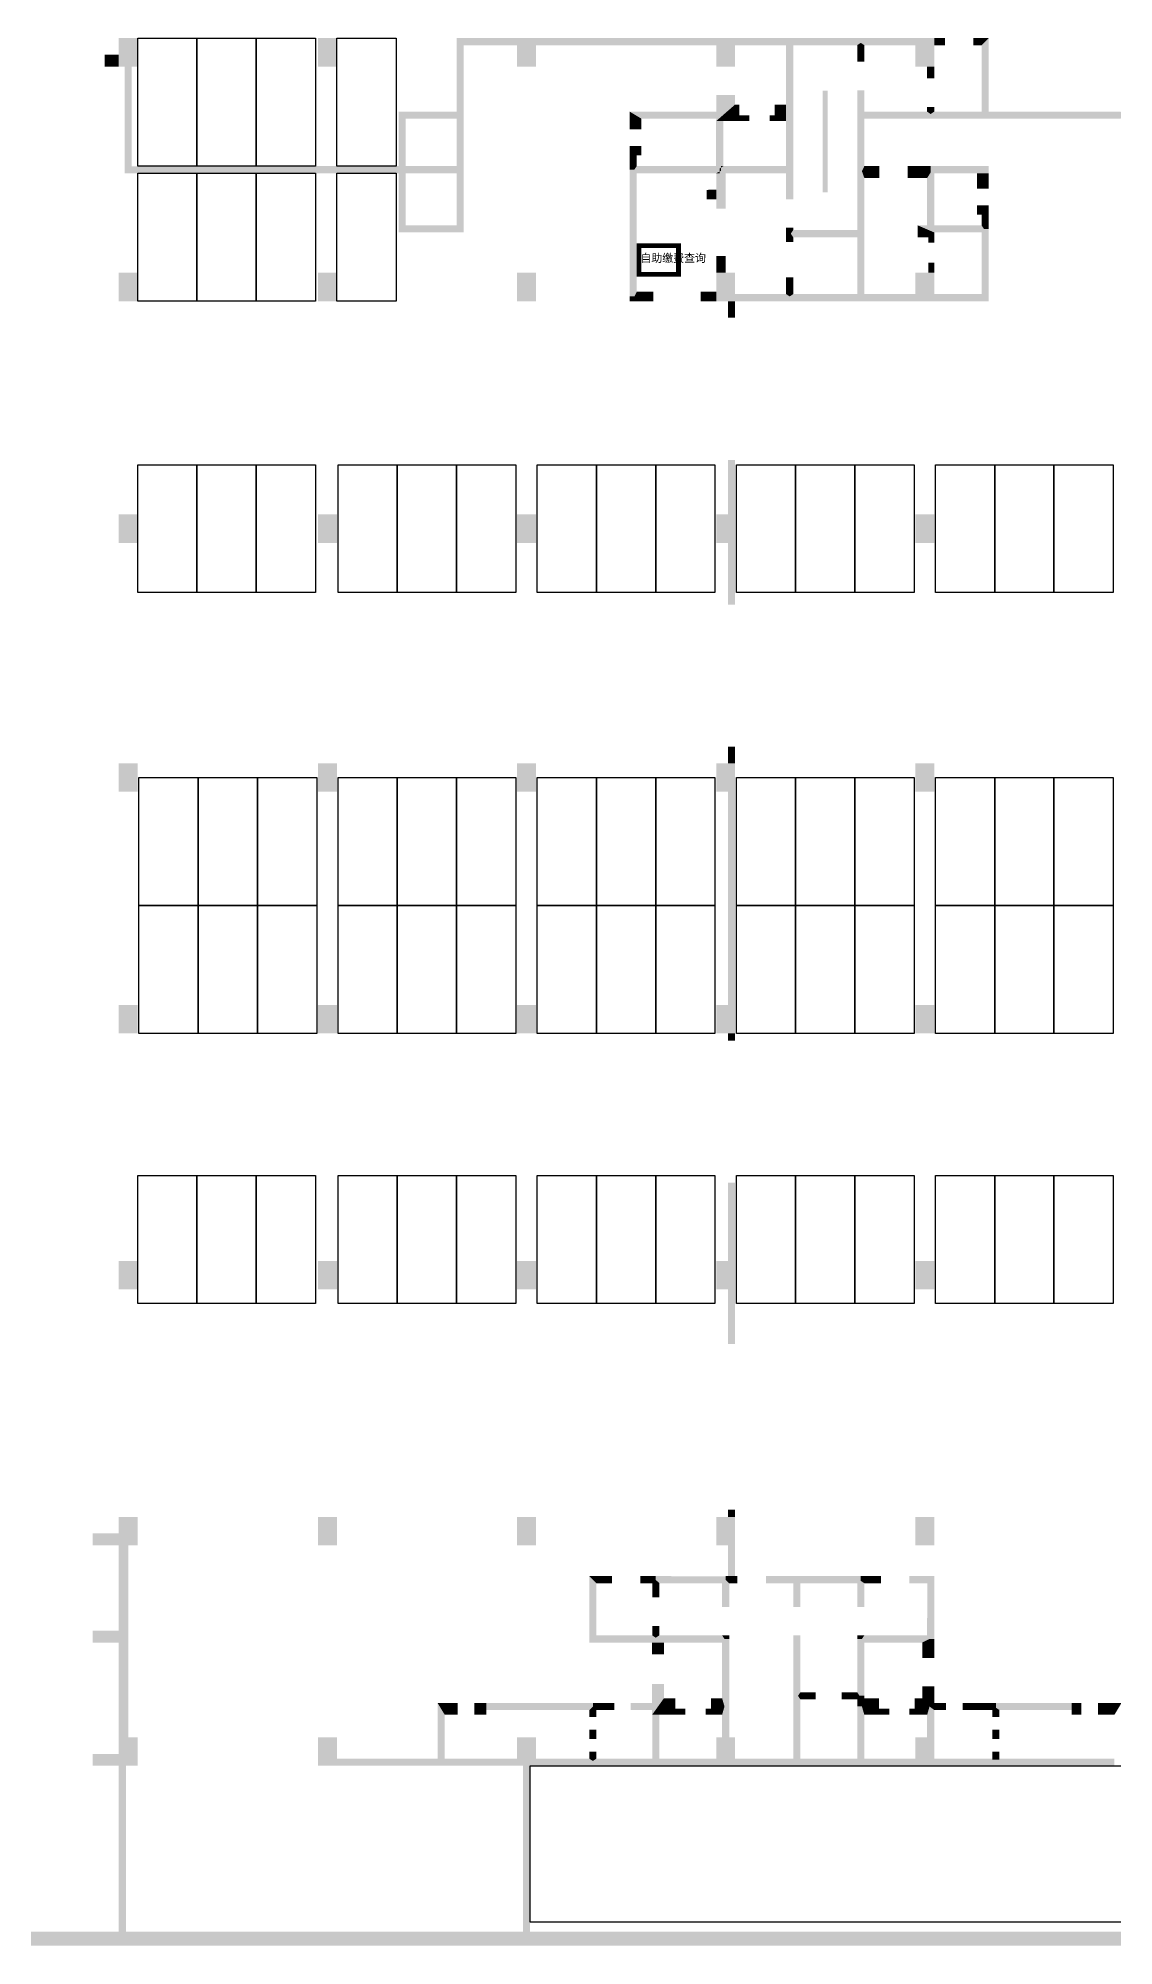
# Model space of a CAD drawing. Header units: inches. Extents: x 112.52 to 113.57, y 28.16 to 29.42.
# Drawn here: x 113.1318 to 113.3212, y 28.2239 to 28.56 of the extents above; entities that cross this region are included whole.
import ezdxf

# ---------------------------------------------------------------- set-up
doc = ezdxf.new("R2010")
doc.units = ezdxf.units.IN
doc.header["$MEASUREMENT"] = 0
doc.layers.add('0文字', color=253, linetype='Continuous', lineweight=25)
for name, color, linetype in [('PUB_HATCH', 253, 'Continuous'), ('坡道', 253, 'Continuous'), ('车位区域', 3, 'Continuous'), ('车库智能化缴费机位置', 210, 'Continuous')]:
    doc.layers.add(name, color=color, linetype=linetype)
doc.styles.get("Standard").update_dxf_attribs({"font": 'Arial.ttf'})

# ---------------------------------------------------------------- blocks, each defined once
blk = doc.blocks.new('cxjfj')
at = {"layer": '车库智能化缴费机位置', "color": 1, "const_width": 200}
blk.add_lwpolyline([(-695128, -11935486), (-693360, -11935486), (-693360, -11936696), (-695032, -11936696), (-695032, -11935388)], dxfattribs=at)
at = {"layer": '0文字', "color": 6}
blk.add_text('自助缴费查询', height=337.6, dxfattribs=at).set_placement((-694966, -11936179))

msp = doc.modelspace()

# ---------------------------------------------------------------- hatches: boundary and pattern name
at = {"layer": 'PUB_HATCH', "true_color": 0xfcfcfc}
for points in [[(113.14595, 28.55499), (113.14929, 28.55499), (113.14929, 28.56), (113.14595, 28.56)], [(113.18101, 28.55499), (113.18435, 28.55499), (113.18435, 28.56), (113.18101, 28.56)], [(113.20585, 28.54643), (113.20669, 28.54641), (113.20669, 28.55875), (113.20543, 28.56), (113.20543, 28.54706)], [(113.21608, 28.55875), (113.21608, 28.56), (113.20543, 28.56), (113.20669, 28.55875)], [(113.21608, 28.55499), (113.21942, 28.55499), (113.21942, 28.56), (113.21608, 28.56)], [(113.25115, 28.55875), (113.25115, 28.56), (113.21942, 28.56), (113.21942, 28.55875)], [(113.25115, 28.55499), (113.25449, 28.55499), (113.25449, 28.56), (113.25115, 28.56)], [(113.25449, 28.56), (113.25449, 28.55875), (113.26346, 28.55875), (113.26409, 28.55917), (113.26409, 28.56)], [(113.26409, 28.55917), (113.26346, 28.55875), (113.26346, 28.53746), (113.26388, 28.53683), (113.26471, 28.53683), (113.26471, 28.55875)], [(113.26409, 28.55917), (113.26471, 28.55875), (113.27598, 28.55875), (113.27661, 28.55917), (113.27661, 28.56), (113.26409, 28.56)], [(113.27598, 28.55875), (113.27598, 28.55583), (113.27724, 28.55583), (113.27724, 28.55875), (113.27661, 28.55917)], [(113.28621, 28.55875), (113.28621, 28.56), (113.27661, 28.56), (113.27661, 28.55917), (113.27724, 28.55875)], [(113.28621, 28.55499), (113.28955, 28.55499), (113.28955, 28.56), (113.28621, 28.56)], [(113.28955, 28.56), (113.28955, 28.55875), (113.29143, 28.55875), (113.29143, 28.56)], [(113.29915, 28.56), (113.29644, 28.56), (113.29644, 28.55875), (113.2979, 28.55875)], [(113.29852, 28.54664), (113.29915, 28.54706), (113.29915, 28.56), (113.2979, 28.55875), (113.2979, 28.54706)], [(113.14699, 28.55499), (113.14595, 28.55499), (113.14595, 28.55708), (113.14344, 28.55708), (113.14344, 28.55499), (113.14699, 28.55499)], [(113.14824, 28.55499), (113.14699, 28.55499), (113.14699, 28.55499), (113.14699, 28.5362), (113.14824, 28.53745)], [(113.28955, 28.55499), (113.2883, 28.55499), (113.2883, 28.5529), (113.28955, 28.5529)], [(113.25449, 28.54831), (113.25449, 28.54998), (113.25115, 28.54998), (113.25115, 28.54539)], [(113.25521, 28.54831), (113.25449, 28.54831), (113.25115, 28.54539), (113.25521, 28.54539)], [(113.26346, 28.54831), (113.26147, 28.54831), (113.26147, 28.54539), (113.26346, 28.54539)], [(113.27077, 28.53282), (113.27076, 28.55077), (113.26993, 28.55077), (113.26993, 28.53282)], [(113.27724, 28.54706), (113.27724, 28.55082), (113.27598, 28.55082), (113.27598, 28.54645), (113.27682, 28.54644)], [(113.19521, 28.54706), (113.19646, 28.54581), (113.20543, 28.54581), (113.20585, 28.54643), (113.20543, 28.54706)], [(113.19646, 28.54581), (113.19521, 28.54706), (113.19521, 28.52577), (113.19646, 28.52702)], [(113.20585, 28.53683), (113.20669, 28.53683), (113.20669, 28.54641), (113.20585, 28.54643), (113.20543, 28.54581), (113.20543, 28.53746)], [(113.23591, 28.54706), (113.23591, 28.54393), (113.23799, 28.54393), (113.23799, 28.54581)], [(113.23591, 28.54706), (113.23799, 28.54581), (113.25115, 28.54581), (113.25115, 28.54706)], [(113.25114, 28.54539), (113.25114, 28.53746), (113.25177, 28.53704), (113.2524, 28.53746), (113.2524, 28.54539)], [(113.25521, 28.54539), (113.25699, 28.54539), (113.25699, 28.54643), (113.25521, 28.54643)], [(113.26147, 28.54643), (113.26054, 28.54643), (113.26054, 28.54539), (113.26147, 28.54539)], [(113.27682, 28.53655), (113.27724, 28.53746), (113.27724, 28.54581), (113.27682, 28.54644), (113.27598, 28.54645), (113.27598, 28.53683)], [(113.27682, 28.54644), (113.27724, 28.54581), (113.28892, 28.54581), (113.28892, 28.54664), (113.2883, 28.54706), (113.27724, 28.54706)], [(113.28955, 28.54706), (113.28955, 28.54789), (113.2883, 28.54789), (113.2883, 28.54706), (113.28892, 28.54664)], [(113.28892, 28.54664), (113.28892, 28.54581), (113.29852, 28.54581), (113.29852, 28.54664), (113.2979, 28.54706), (113.28955, 28.54706)], [(113.29852, 28.54664), (113.29852, 28.54581), (113.32232, 28.54581), (113.32295, 28.54643), (113.32232, 28.54706), (113.29915, 28.54706)], [(113.23799, 28.53934), (113.23799, 28.54101), (113.23591, 28.54101), (113.23591, 28.53934)], [(113.23591, 28.53934), (113.23591, 28.53683), (113.23674, 28.53683), (113.23716, 28.53746), (113.23716, 28.53934)], [(113.20585, 28.53683), (113.20543, 28.53746), (113.14824, 28.53745), (113.14699, 28.5362), (113.20543, 28.53621)], [(113.20543, 28.52702), (113.20669, 28.52577), (113.20669, 28.53683), (113.20585, 28.53683), (113.20543, 28.53621)], [(113.23674, 28.53683), (113.23591, 28.53683), (113.23591, 28.5145), (113.23675, 28.5145), (113.23716, 28.51533), (113.23716, 28.53621)], [(113.25177, 28.53704), (113.25114, 28.53746), (113.23716, 28.53746), (113.23674, 28.53683), (113.23716, 28.53621), (113.25177, 28.53621)], [(113.25198, 28.53662), (113.25198, 28.53746), (113.2524, 28.53746), (113.25177, 28.53704), (113.25177, 28.53621), (113.25115, 28.53621)], [(113.25115, 28.53621), (113.25115, 28.52994), (113.25282, 28.52994), (113.25282, 28.53621), (113.25198, 28.53662)], [(113.26388, 28.53683), (113.26346, 28.53746), (113.25198, 28.53746), (113.25198, 28.53662), (113.25282, 28.53621), (113.26346, 28.53621)], [(113.26346, 28.53621), (113.26346, 28.53161), (113.26471, 28.53161), (113.26471, 28.53683), (113.26388, 28.53683)], [(113.2764, 28.52556), (113.27724, 28.52556), (113.27724, 28.53537), (113.27682, 28.53655), (113.27598, 28.53683), (113.27598, 28.52619)], [(113.27724, 28.53537), (113.27987, 28.53537), (113.27987, 28.53746), (113.27724, 28.53746), (113.27682, 28.53655)], [(113.28892, 28.53746), (113.28487, 28.53746), (113.28487, 28.53537), (113.2883, 28.53537), (113.28892, 28.53635)], [(113.28955, 28.52702), (113.28955, 28.53621), (113.28892, 28.53635), (113.2883, 28.53537), (113.2883, 28.52702)], [(113.28892, 28.53635), (113.28955, 28.53621), (113.29915, 28.53621), (113.29915, 28.53746), (113.28892, 28.53746)], [(113.29706, 28.53621), (113.29706, 28.53349), (113.29915, 28.53349), (113.29915, 28.53621)], [(113.25115, 28.53329), (113.24947, 28.53328), (113.24948, 28.53161), (113.25115, 28.53162)], [(113.29915, 28.5289), (113.29915, 28.53057), (113.29706, 28.53057), (113.29706, 28.5289)], [(113.29831, 28.5264), (113.29915, 28.5264), (113.29915, 28.5289), (113.29789, 28.5289), (113.29789, 28.52702)], [(113.20669, 28.52577), (113.20543, 28.52702), (113.19646, 28.52702), (113.19521, 28.52577)], [(113.26471, 28.52619), (113.26471, 28.5266), (113.26346, 28.5266), (113.26346, 28.52556), (113.26429, 28.52556)], [(113.26346, 28.52556), (113.26346, 28.5241), (113.26471, 28.5241), (113.26471, 28.52493), (113.26429, 28.52556)], [(113.2764, 28.52556), (113.27598, 28.52619), (113.26471, 28.52619), (113.26429, 28.52556), (113.26471, 28.52493), (113.27598, 28.52493)], [(113.27661, 28.5145), (113.27724, 28.51492), (113.27724, 28.52556), (113.2764, 28.52556), (113.27598, 28.52493), (113.27598, 28.51492)], [(113.29831, 28.5264), (113.29789, 28.52702), (113.28663, 28.52702), (113.28955, 28.52577), (113.29789, 28.52577)], [(113.28955, 28.52577), (113.28663, 28.52702), (113.28663, 28.52493), (113.28955, 28.52493)], [(113.28851, 28.52493), (113.28851, 28.524), (113.28955, 28.524), (113.28955, 28.52493)], [(113.29789, 28.51492), (113.29914, 28.51366), (113.29915, 28.5264), (113.29831, 28.5264), (113.29789, 28.52577)], [(113.25115, 28.51867), (113.25282, 28.51867), (113.25282, 28.5216), (113.25115, 28.5216)], [(113.14595, 28.51366), (113.14929, 28.51366), (113.14929, 28.51867), (113.14595, 28.51867)], [(113.18101, 28.51366), (113.18435, 28.51366), (113.18435, 28.51867), (113.18101, 28.51867)], [(113.21608, 28.51366), (113.21942, 28.51366), (113.21942, 28.51867), (113.21608, 28.51867)], [(113.25115, 28.51366), (113.25449, 28.51366), (113.25449, 28.51867), (113.25115, 28.51867)], [(113.26471, 28.51492), (113.26471, 28.51784), (113.26346, 28.51784), (113.26346, 28.51492), (113.26409, 28.5145)], [(113.28621, 28.51366), (113.28955, 28.51366), (113.28955, 28.51867), (113.28621, 28.51867)], [(113.28955, 28.51867), (113.28955, 28.52045), (113.28851, 28.52045), (113.28851, 28.51867)], [(113.23675, 28.5145), (113.23591, 28.5145), (113.23591, 28.51366), (113.23716, 28.51366)], [(113.23716, 28.51366), (113.24008, 28.51366), (113.24008, 28.51533), (113.23716, 28.51533), (113.23675, 28.5145)], [(113.25115, 28.51366), (113.25115, 28.51533), (113.24843, 28.51533), (113.24843, 28.51366)], [(113.25449, 28.51492), (113.25449, 28.51366), (113.26409, 28.51366), (113.26409, 28.5145), (113.26346, 28.51492)], [(113.27661, 28.5145), (113.27598, 28.51492), (113.26471, 28.51492), (113.26409, 28.5145), (113.26409, 28.51366), (113.27661, 28.51366)], [(113.28621, 28.51366), (113.28621, 28.51492), (113.27724, 28.51492), (113.27661, 28.5145), (113.27661, 28.51366)], [(113.28955, 28.51492), (113.28955, 28.51366), (113.29914, 28.51366), (113.29789, 28.51492)], [(113.25449, 28.51366), (113.25323, 28.51366), (113.25323, 28.51074), (113.25449, 28.51074)], [(113.25323, 28.47609), (113.25449, 28.47609), (113.25449, 28.48569), (113.25323, 28.48569)], [(113.14595, 28.47108), (113.14929, 28.47108), (113.14929, 28.47609), (113.14595, 28.47609)], [(113.18101, 28.47108), (113.18435, 28.47108), (113.18435, 28.47609), (113.18101, 28.47609)], [(113.21608, 28.47108), (113.21942, 28.47108), (113.21942, 28.47609), (113.21608, 28.47609)], [(113.25115, 28.47108), (113.25449, 28.47108), (113.25449, 28.47609), (113.25115, 28.47609)], [(113.28621, 28.47108), (113.28955, 28.47108), (113.28955, 28.47609), (113.28621, 28.47609)], [(113.25449, 28.47108), (113.25323, 28.47108), (113.25323, 28.46023), (113.25449, 28.46023)]]:
    msp.add_hatch(color=7, dxfattribs=at).paths.add_polyline_path(points)
at = {"layer": 'PUB_HATCH'}
for points in [[(113.25323, 28.43226), (113.25449, 28.43226), (113.25449, 28.43518), (113.25323, 28.43518)], [(113.14595, 28.42725), (113.14929, 28.42725), (113.14929, 28.43226), (113.14595, 28.43226)], [(113.18101, 28.42725), (113.18435, 28.42725), (113.18435, 28.43226), (113.18101, 28.43226)], [(113.21608, 28.42725), (113.21942, 28.42725), (113.21942, 28.43226), (113.21608, 28.43226)], [(113.25115, 28.42725), (113.25449, 28.42725), (113.25449, 28.43226), (113.25115, 28.43226)], [(113.28621, 28.42725), (113.28955, 28.42725), (113.28955, 28.43226), (113.28621, 28.43226)], [(113.25449, 28.42725), (113.25323, 28.42725), (113.25323, 28.38968), (113.25449, 28.38968)], [(113.14595, 28.38467), (113.14929, 28.38467), (113.14929, 28.38968), (113.14595, 28.38968)], [(113.18101, 28.38467), (113.18435, 28.38467), (113.18435, 28.38968), (113.18101, 28.38968)], [(113.21608, 28.38467), (113.21942, 28.38467), (113.21942, 28.38968), (113.21608, 28.38968)], [(113.25115, 28.38467), (113.25449, 28.38467), (113.25449, 28.38968), (113.25115, 28.38968)], [(113.28621, 28.38467), (113.28955, 28.38467), (113.28955, 28.38968), (113.28621, 28.38968)], [(113.25449, 28.38467), (113.25323, 28.38467), (113.25323, 28.38342), (113.25449, 28.38342)], [(113.25323, 28.34459), (113.25449, 28.34459), (113.25449, 28.35837), (113.25323, 28.35837)], [(113.14595, 28.33958), (113.14929, 28.33958), (113.14929, 28.34459), (113.14595, 28.34459)], [(113.18101, 28.33958), (113.18435, 28.33958), (113.18435, 28.34459), (113.18101, 28.34459)], [(113.21608, 28.33958), (113.21942, 28.33958), (113.21942, 28.34459), (113.21608, 28.34459)], [(113.25115, 28.33958), (113.25449, 28.33958), (113.25449, 28.34459), (113.25115, 28.34459)], [(113.28621, 28.33958), (113.28955, 28.33958), (113.28955, 28.34459), (113.28621, 28.34459)], [(113.25449, 28.33958), (113.25323, 28.33958), (113.25323, 28.32998), (113.25449, 28.32998)], [(113.14595, 28.2945), (113.14929, 28.2945), (113.14929, 28.29951), (113.14595, 28.29951)], [(113.18101, 28.2945), (113.18435, 28.2945), (113.18435, 28.29951), (113.18101, 28.29951)], [(113.21608, 28.2945), (113.21942, 28.2945), (113.21942, 28.29951), (113.21608, 28.29951)], [(113.25115, 28.2945), (113.25449, 28.2945), (113.25449, 28.29951), (113.25115, 28.29951)], [(113.25323, 28.29951), (113.25449, 28.29951), (113.25449, 28.30076), (113.25323, 28.30076)], [(113.28621, 28.2945), (113.28955, 28.2945), (113.28955, 28.29951), (113.28621, 28.29951)], [(113.14595, 28.2945), (113.14595, 28.29659), (113.14136, 28.29659), (113.14136, 28.2945)], [(113.14762, 28.2945), (113.14595, 28.2945), (113.14595, 28.28844), (113.14762, 28.28844)], [(113.25449, 28.2945), (113.25323, 28.2945), (113.25323, 28.28907), (113.25449, 28.28907)], [(113.14762, 28.28844), (113.14595, 28.28844), (113.14595, 28.27947), (113.1465, 28.27843), (113.14762, 28.27843)], [(113.23006, 28.28782), (113.22881, 28.28907), (113.22881, 28.27738), (113.23006, 28.27864)], [(113.23006, 28.28782), (113.23278, 28.28782), (113.23278, 28.28907), (113.22881, 28.28907)], [(113.2405, 28.28907), (113.23779, 28.28907), (113.23779, 28.28782), (113.23988, 28.28782), (113.2405, 28.28844)], [(113.23988, 28.28782), (113.23988, 28.28531), (113.24113, 28.28531), (113.24113, 28.28782), (113.2405, 28.28844)], [(113.2405, 28.28844), (113.24113, 28.28782), (113.25219, 28.28781), (113.25282, 28.28844), (113.25282, 28.28906), (113.2405, 28.28907)], [(113.25219, 28.28781), (113.25219, 28.28365), (113.25344, 28.28365), (113.25344, 28.28782), (113.25282, 28.28844)], [(113.25344, 28.28782), (113.2549, 28.28782), (113.2549, 28.28907), (113.25282, 28.28907), (113.25282, 28.28844)], [(113.26534, 28.28907), (113.25991, 28.28907), (113.25991, 28.28782), (113.26471, 28.28782), (113.26534, 28.28824)], [(113.26471, 28.28782), (113.26471, 28.28364), (113.26597, 28.28364), (113.26597, 28.28782), (113.26534, 28.28824)], [(113.27661, 28.28824), (113.27661, 28.28907), (113.26534, 28.28907), (113.26534, 28.28824), (113.26597, 28.28782), (113.27599, 28.28782)], [(113.27599, 28.28782), (113.27599, 28.28364), (113.27724, 28.28364), (113.27724, 28.28782), (113.27661, 28.28824)], [(113.27724, 28.28782), (113.28016, 28.28782), (113.28016, 28.28907), (113.27661, 28.28907), (113.27661, 28.28824)], [(113.28957, 28.28907), (113.28517, 28.28907), (113.28517, 28.28782), (113.28831, 28.28782)], [(113.28957, 28.28907), (113.28831, 28.28782), (113.2883, 28.27864), (113.28872, 28.27801), (113.28955, 28.27801)], [(113.14595, 28.27947), (113.14136, 28.27947), (113.14136, 28.27738), (113.14595, 28.27738), (113.1465, 28.27843)], [(113.24113, 28.27864), (113.24113, 28.2803), (113.23988, 28.2803), (113.23988, 28.27864), (113.2405, 28.27822)], [(113.14595, 28.26068), (113.14762, 28.26068), (113.14762, 28.27843), (113.1465, 28.27843), (113.14595, 28.27738)], [(113.23006, 28.27864), (113.22881, 28.27738), (113.2405, 28.27738), (113.2405, 28.27822), (113.23988, 28.27864)], [(113.23987, 28.27738), (113.23987, 28.27529), (113.24196, 28.27529), (113.24196, 28.27738)], [(113.2405, 28.27822), (113.2405, 28.27738), (113.25219, 28.27738), (113.25261, 28.27801), (113.25219, 28.27864), (113.24113, 28.27864)], [(113.25344, 28.27801), (113.25344, 28.27864), (113.25219, 28.27864), (113.25219, 28.27864), (113.25261, 28.27801)], [(113.25261, 28.27801), (113.25219, 28.27738), (113.25219, 28.26757), (113.25261, 28.26611), (113.25344, 28.26611), (113.25344, 28.27801)], [(113.26597, 28.26861), (113.26597, 28.27864), (113.26471, 28.27864), (113.26471, 28.26799), (113.26555, 28.26799)], [(113.27724, 28.27864), (113.27599, 28.27864), (113.27599, 28.27801), (113.27682, 28.27801)], [(113.27682, 28.27801), (113.27599, 28.27801), (113.27599, 28.26861), (113.2764, 28.26799), (113.27724, 28.26799), (113.27724, 28.27738)], [(113.28872, 28.27801), (113.2883, 28.27864), (113.27724, 28.27864), (113.27682, 28.27801), (113.27724, 28.27738), (113.28747, 28.27738)], [(113.28747, 28.27738), (113.28747, 28.27467), (113.28955, 28.27467), (113.28955, 28.27801), (113.28872, 28.27801)], [(113.23987, 28.27007), (113.23987, 28.26465), (113.24196, 28.26757), (113.24196, 28.27007)], [(113.28955, 28.26674), (113.28955, 28.26966), (113.28747, 28.26966), (113.28747, 28.26757), (113.28872, 28.26611)], [(113.20335, 28.26465), (113.20564, 28.26465), (113.20564, 28.26674), (113.20209, 28.26674)], [(113.20209, 28.25693), (113.20335, 28.25567), (113.20335, 28.26465), (113.20209, 28.26674)], [(113.21065, 28.26674), (113.20857, 28.26674), (113.20857, 28.26465), (113.21065, 28.26465)], [(113.22944, 28.26611), (113.22944, 28.26674), (113.21024, 28.26674), (113.21024, 28.26549), (113.22881, 28.26549)], [(113.22881, 28.26549), (113.22881, 28.26423), (113.23006, 28.26423), (113.23006, 28.26549), (113.22944, 28.26611)], [(113.23006, 28.26549), (113.2332, 28.26549), (113.2332, 28.26674), (113.22944, 28.26674), (113.22944, 28.26611)], [(113.24113, 28.26674), (113.23612, 28.26674), (113.23612, 28.26549), (113.23988, 28.26549)], [(113.24394, 28.26757), (113.24196, 28.26757), (113.23987, 28.26465), (113.24394, 28.26465)], [(113.24113, 28.26674), (113.23988, 28.26549), (113.23988, 28.25651), (113.24113, 28.25651)], [(113.24394, 28.26465), (113.24572, 28.26465), (113.24572, 28.2657), (113.24394, 28.2657)], [(113.25021, 28.2657), (113.24927, 28.2657), (113.24927, 28.26465), (113.25021, 28.26465)], [(113.25261, 28.26611), (113.25219, 28.26757), (113.25021, 28.26757), (113.25021, 28.26465), (113.25219, 28.26465)], [(113.25219, 28.26068), (113.25344, 28.26068), (113.25344, 28.26611), (113.25261, 28.26611), (113.25219, 28.26465)], [(113.26555, 28.26799), (113.26471, 28.26799), (113.26471, 28.25693), (113.26534, 28.25651), (113.26597, 28.25693), (113.26597, 28.26736)], [(113.26597, 28.26736), (113.26868, 28.26736), (113.26868, 28.26861), (113.26597, 28.26861), (113.26555, 28.26799)], [(113.27599, 28.26861), (113.27327, 28.26861), (113.27327, 28.26736), (113.27599, 28.26736), (113.2764, 28.26799)], [(113.2764, 28.26799), (113.27599, 28.26736), (113.27599, 28.26611), (113.27682, 28.26611), (113.27724, 28.26757), (113.27724, 28.26799)], [(113.27682, 28.26611), (113.27599, 28.26611), (113.27599, 28.25693), (113.27661, 28.25651), (113.27724, 28.25693), (113.27724, 28.26465)], [(113.27985, 28.26757), (113.27724, 28.26757), (113.27682, 28.26611), (113.27724, 28.26465), (113.27985, 28.26465)], [(113.27985, 28.26465), (113.28162, 28.26465), (113.28162, 28.2657), (113.27985, 28.2657)], [(113.28611, 28.2657), (113.28517, 28.2657), (113.28517, 28.26465), (113.28611, 28.26465)], [(113.28872, 28.26611), (113.28747, 28.26757), (113.28611, 28.26757), (113.28611, 28.26465), (113.2883, 28.26465)], [(113.2883, 28.26068), (113.28955, 28.26068), (113.28955, 28.26549), (113.28872, 28.26611), (113.2883, 28.26465)], [(113.28955, 28.26549), (113.29164, 28.26549), (113.29164, 28.26674), (113.28955, 28.26674), (113.28872, 28.26611)], [(113.29644, 28.26674), (113.29456, 28.26674), (113.29456, 28.26549), (113.29644, 28.26549)], [(113.30041, 28.2659), (113.30041, 28.26674), (113.29644, 28.26674), (113.29644, 28.26549), (113.29978, 28.26549)], [(113.29978, 28.26549), (113.29978, 28.26424), (113.30103, 28.26424), (113.30103, 28.26549), (113.30041, 28.2659)], [(113.31376, 28.26674), (113.30041, 28.26674), (113.30041, 28.2659), (113.30103, 28.26549), (113.31376, 28.26549)], [(113.31376, 28.26465), (113.31546, 28.26465), (113.31546, 28.26674), (113.31376, 28.26674)], [(113.32253, 28.26674), (113.31838, 28.26674), (113.31838, 28.26465), (113.32128, 28.26465)], [(113.14595, 28.25567), (113.14929, 28.25567), (113.14929, 28.26068), (113.14595, 28.26068)], [(113.18101, 28.25567), (113.18435, 28.25567), (113.18435, 28.26068), (113.18101, 28.26068)], [(113.21608, 28.25567), (113.21942, 28.25567), (113.21942, 28.26068), (113.21608, 28.26068)], [(113.22881, 28.26202), (113.22881, 28.26039), (113.23006, 28.26039), (113.23006, 28.26202)], [(113.25115, 28.25567), (113.25449, 28.25567), (113.25449, 28.26068), (113.25115, 28.26068)], [(113.28621, 28.25567), (113.28955, 28.25567), (113.28955, 28.26068), (113.28621, 28.26068)], [(113.29978, 28.26202), (113.29978, 28.26039), (113.30103, 28.26039), (113.30103, 28.26202)], [(113.14595, 28.25567), (113.14595, 28.25776), (113.14136, 28.25776), (113.14136, 28.25567)], [(113.1472, 28.25567), (113.14595, 28.25567), (113.14595, 28.22645), (113.14657, 28.22562), (113.1472, 28.22645)], [(113.18435, 28.25693), (113.18435, 28.25567), (113.18206, 28.25567), (113.20335, 28.25567), (113.20209, 28.25693)], [(113.21712, 28.25567), (113.21608, 28.25567), (113.21608, 28.25693), (113.20335, 28.25693), (113.20335, 28.25567), (113.21712, 28.25567)], [(113.21838, 28.25567), (113.21712, 28.25567), (113.21712, 28.25567), (113.21712, 28.22645), (113.21775, 28.22562), (113.21838, 28.22645), (113.21838, 28.25567)], [(113.21942, 28.25693), (113.21942, 28.25567), (113.21838, 28.25567), (113.21838, 28.25567), (113.22944, 28.25567), (113.22944, 28.25651), (113.22881, 28.25693)], [(113.23006, 28.25693), (113.23006, 28.25818), (113.22881, 28.25818), (113.22881, 28.25693), (113.22944, 28.25651)], [(113.25115, 28.25567), (113.25115, 28.25693), (113.23006, 28.25693), (113.22944, 28.25651), (113.22944, 28.25567)], [(113.25449, 28.25693), (113.25449, 28.25567), (113.25282, 28.25567), (113.25282, 28.25567), (113.26534, 28.25567), (113.26534, 28.25651), (113.26471, 28.25693)], [(113.26534, 28.25651), (113.26534, 28.25567), (113.27661, 28.25567), (113.27661, 28.25651), (113.27599, 28.25693), (113.26597, 28.25693)], [(113.28788, 28.25567), (113.28621, 28.25567), (113.28621, 28.25693), (113.27724, 28.25693), (113.27661, 28.25651), (113.27661, 28.25567), (113.28788, 28.25567)], [(113.32128, 28.25567), (113.32128, 28.25693), (113.28955, 28.25693), (113.28955, 28.25567), (113.28788, 28.25567), (113.28788, 28.25567)], [(113.30103, 28.25672), (113.30103, 28.25818), (113.29978, 28.25818), (113.29978, 28.25672)], [(113.14657, 28.22562), (113.14595, 28.22645), (112.96978, 28.22645), (112.96978, 28.22395), (113.14657, 28.22395)], [(113.21775, 28.22562), (113.21712, 28.22645), (113.1472, 28.22645), (113.14657, 28.22562), (113.14657, 28.22395), (113.21775, 28.22395)], [(113.37711, 28.2252), (113.37596, 28.22645), (113.21838, 28.22645), (113.21775, 28.22562), (113.21775, 28.22395), (113.37722, 28.22395)]]:
    msp.add_hatch(color=253, dxfattribs=at).paths.add_polyline_path(points)

# ---------------------------------------------------------------- linework, layer by layer
at = {"layer": '坡道', "color": 253}
msp.add_lwpolyline([(113.37596, 28.22934), (113.37596, 28.22645), (113.36137, 28.22645), (113.35968, 28.22812), (113.21838, 28.22812), (113.21838, 28.25567), (113.21838, 28.25567), (113.35969, 28.25567), (113.35969, 28.25713), (113.37596, 28.25707), (113.37596, 28.25442)], close=True, dxfattribs=at)
at = {"layer": '车位区域', "color": 253}
for points in [[(113.14929, 28.53746), (113.14929, 28.56), (113.15972, 28.56), (113.15972, 28.53746)], [(113.15972, 28.53746), (113.15972, 28.56), (113.17016, 28.56), (113.17016, 28.53746)], [(113.17016, 28.53746), (113.17016, 28.56), (113.1806, 28.56), (113.1806, 28.53746)], [(113.18435, 28.53746), (113.18435, 28.56), (113.19479, 28.56), (113.19479, 28.53746)], [(113.14929, 28.51366), (113.14929, 28.53621), (113.15972, 28.53621), (113.15972, 28.51366)], [(113.15972, 28.51366), (113.15972, 28.53621), (113.17016, 28.53621), (113.17016, 28.51366)], [(113.17016, 28.51366), (113.17016, 28.53621), (113.1806, 28.53621), (113.1806, 28.51366)], [(113.18435, 28.51366), (113.18435, 28.53621), (113.19479, 28.53621), (113.19479, 28.51366)], [(113.14929, 28.46232), (113.14929, 28.48486), (113.15972, 28.48486), (113.15972, 28.46232)], [(113.15972, 28.46232), (113.15972, 28.48486), (113.17016, 28.48486), (113.17016, 28.46232)], [(113.17016, 28.46232), (113.17016, 28.48486), (113.1806, 28.48486), (113.1806, 28.46232)], [(113.18456, 28.46232), (113.18456, 28.48486), (113.195, 28.48486), (113.195, 28.46232)], [(113.195, 28.46232), (113.195, 28.48486), (113.20544, 28.48486), (113.20544, 28.46232)], [(113.20544, 28.46232), (113.20544, 28.48486), (113.21587, 28.48486), (113.21587, 28.46232)], [(113.21963, 28.46232), (113.21963, 28.48486), (113.23007, 28.48486), (113.23007, 28.46232)], [(113.23007, 28.46232), (113.23007, 28.48486), (113.2405, 28.48486), (113.2405, 28.46232)], [(113.2405, 28.46232), (113.2405, 28.48486), (113.25094, 28.48486), (113.25094, 28.46232)], [(113.2547, 28.46232), (113.2547, 28.48486), (113.26513, 28.48486), (113.26513, 28.46232)], [(113.26513, 28.46232), (113.26513, 28.48486), (113.27557, 28.48486), (113.27557, 28.46232)], [(113.27557, 28.46232), (113.27557, 28.48486), (113.286, 28.48486), (113.286, 28.46232)], [(113.28976, 28.46232), (113.28976, 28.48486), (113.3002, 28.48486), (113.3002, 28.46232)], [(113.3002, 28.46232), (113.3002, 28.48486), (113.31063, 28.48486), (113.31063, 28.46232)], [(113.31063, 28.46232), (113.31063, 28.48486), (113.32107, 28.48486), (113.32107, 28.46232)], [(113.1495, 28.40721), (113.1495, 28.42975), (113.15993, 28.42975), (113.15993, 28.40721)], [(113.15993, 28.40721), (113.15993, 28.42975), (113.17037, 28.42975), (113.17037, 28.40721)], [(113.17037, 28.40721), (113.17037, 28.42975), (113.18081, 28.42975), (113.18081, 28.40721)], [(113.18456, 28.40721), (113.18456, 28.42975), (113.195, 28.42975), (113.195, 28.40721)], [(113.195, 28.40721), (113.195, 28.42975), (113.20544, 28.42975), (113.20544, 28.40721)], [(113.20544, 28.40721), (113.20544, 28.42975), (113.21587, 28.42975), (113.21587, 28.40721)], [(113.21963, 28.40721), (113.21963, 28.42975), (113.23007, 28.42975), (113.23007, 28.40721)], [(113.23007, 28.40721), (113.23007, 28.42975), (113.2405, 28.42975), (113.2405, 28.40721)], [(113.2405, 28.40721), (113.2405, 28.42975), (113.25094, 28.42975), (113.25094, 28.40721)], [(113.2547, 28.40721), (113.2547, 28.42975), (113.26513, 28.42975), (113.26513, 28.40721)], [(113.26513, 28.40721), (113.26513, 28.42975), (113.27557, 28.42975), (113.27557, 28.40721)], [(113.27557, 28.40721), (113.27557, 28.42975), (113.28601, 28.42975), (113.28601, 28.40721)], [(113.28976, 28.40721), (113.28976, 28.42975), (113.3002, 28.42975), (113.3002, 28.40721)], [(113.3002, 28.40721), (113.3002, 28.42975), (113.31063, 28.42975), (113.31063, 28.40721)], [(113.31063, 28.40721), (113.31063, 28.42975), (113.32107, 28.42975), (113.32107, 28.40721)], [(113.1495, 28.38467), (113.1495, 28.40721), (113.15993, 28.40721), (113.15993, 28.38467)], [(113.15993, 28.38467), (113.15993, 28.40721), (113.17037, 28.40721), (113.17037, 28.38467)], [(113.17037, 28.38467), (113.17037, 28.40721), (113.18081, 28.40721), (113.18081, 28.38467)], [(113.18456, 28.38467), (113.18456, 28.40721), (113.195, 28.40721), (113.195, 28.38467)], [(113.195, 28.38467), (113.195, 28.40721), (113.20544, 28.40721), (113.20544, 28.38467)], [(113.20544, 28.38467), (113.20544, 28.40721), (113.21587, 28.40721), (113.21587, 28.38467)], [(113.21963, 28.38467), (113.21963, 28.40721), (113.23007, 28.40721), (113.23007, 28.38467)], [(113.23007, 28.38467), (113.23007, 28.40721), (113.2405, 28.40721), (113.2405, 28.38467)], [(113.2405, 28.38467), (113.2405, 28.40721), (113.25094, 28.40721), (113.25094, 28.38467)], [(113.2547, 28.38467), (113.2547, 28.40721), (113.26513, 28.40721), (113.26513, 28.38467)], [(113.26513, 28.38467), (113.26513, 28.40721), (113.27557, 28.40721), (113.27557, 28.38467)], [(113.27557, 28.38467), (113.27557, 28.40721), (113.28601, 28.40721), (113.28601, 28.38467)], [(113.28976, 28.38467), (113.28976, 28.40721), (113.3002, 28.40721), (113.3002, 28.38467)], [(113.3002, 28.38467), (113.3002, 28.40721), (113.31063, 28.40721), (113.31063, 28.38467)], [(113.31063, 28.38467), (113.31063, 28.40721), (113.32107, 28.40721), (113.32107, 28.38467)], [(113.14929, 28.33708), (113.14929, 28.35962), (113.15972, 28.35962), (113.15972, 28.33708)], [(113.15972, 28.33708), (113.15972, 28.35962), (113.17016, 28.35962), (113.17016, 28.33708)], [(113.17016, 28.33708), (113.17016, 28.35962), (113.1806, 28.35962), (113.1806, 28.33708)], [(113.18456, 28.33708), (113.18456, 28.35962), (113.195, 28.35962), (113.195, 28.33708)], [(113.195, 28.33708), (113.195, 28.35962), (113.20544, 28.35962), (113.20544, 28.33708)], [(113.20544, 28.33708), (113.20544, 28.35962), (113.21587, 28.35962), (113.21587, 28.33708)], [(113.21963, 28.33708), (113.21963, 28.35962), (113.23007, 28.35962), (113.23007, 28.33708)], [(113.23007, 28.33708), (113.23007, 28.35962), (113.2405, 28.35962), (113.2405, 28.33708)], [(113.2405, 28.33708), (113.2405, 28.35962), (113.25094, 28.35962), (113.25094, 28.33708)], [(113.2547, 28.33708), (113.2547, 28.35962), (113.26513, 28.35962), (113.26513, 28.33708)], [(113.26513, 28.33708), (113.26513, 28.35962), (113.27557, 28.35962), (113.27557, 28.33708)], [(113.27557, 28.33708), (113.27557, 28.35962), (113.286, 28.35962), (113.286, 28.33708)], [(113.28976, 28.33708), (113.28976, 28.35962), (113.3002, 28.35962), (113.3002, 28.33708)], [(113.3002, 28.33708), (113.3002, 28.35962), (113.31063, 28.35962), (113.31063, 28.33708)], [(113.31063, 28.33708), (113.31063, 28.35962), (113.32107, 28.35962), (113.32107, 28.33708)]]:
    msp.add_lwpolyline(points, close=True, dxfattribs=at)

# ---------------------------------------------------------------- block references
at = {"layer": '车库智能化缴费机位置', "color": 1, "xscale": 4.1745729528e-06, "yscale": 4.1745729528e-06, "zscale": 4.1745729528e-06}
msp.add_blockref('cxjfj', (116.139, 78.34901), dxfattribs=at)

doc.saveas('drawing.dxf')
